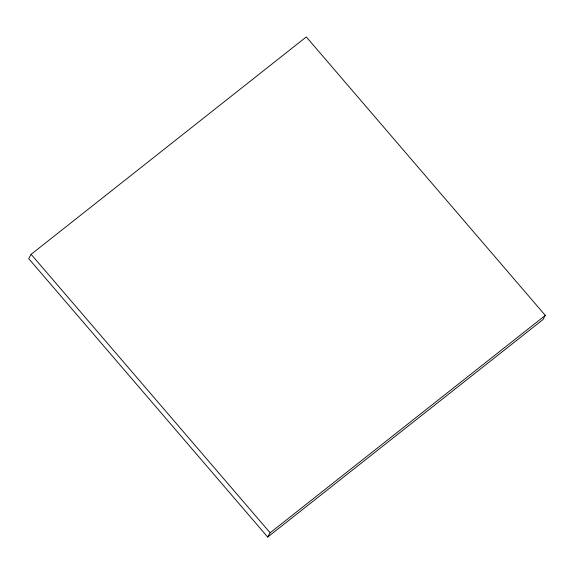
<?xml version="1.0" encoding="UTF-8"?>
<svg xmlns="http://www.w3.org/2000/svg" width="574" height="574" viewBox="0 0 574 574"><rect width="100%" height="100%" fill="white"/><g stroke="black" fill="none" stroke-linecap="round" stroke-linejoin="round"><path stroke-width="0.86" d="M31.125 254.325L28.7 258.594L267.699 537.07L542.875 319.675L545.3 315.406L306.301 36.93L31.125 254.325L270.124 532.801L267.699 537.07M270.124 532.801L545.3 315.406"/></g></svg>
